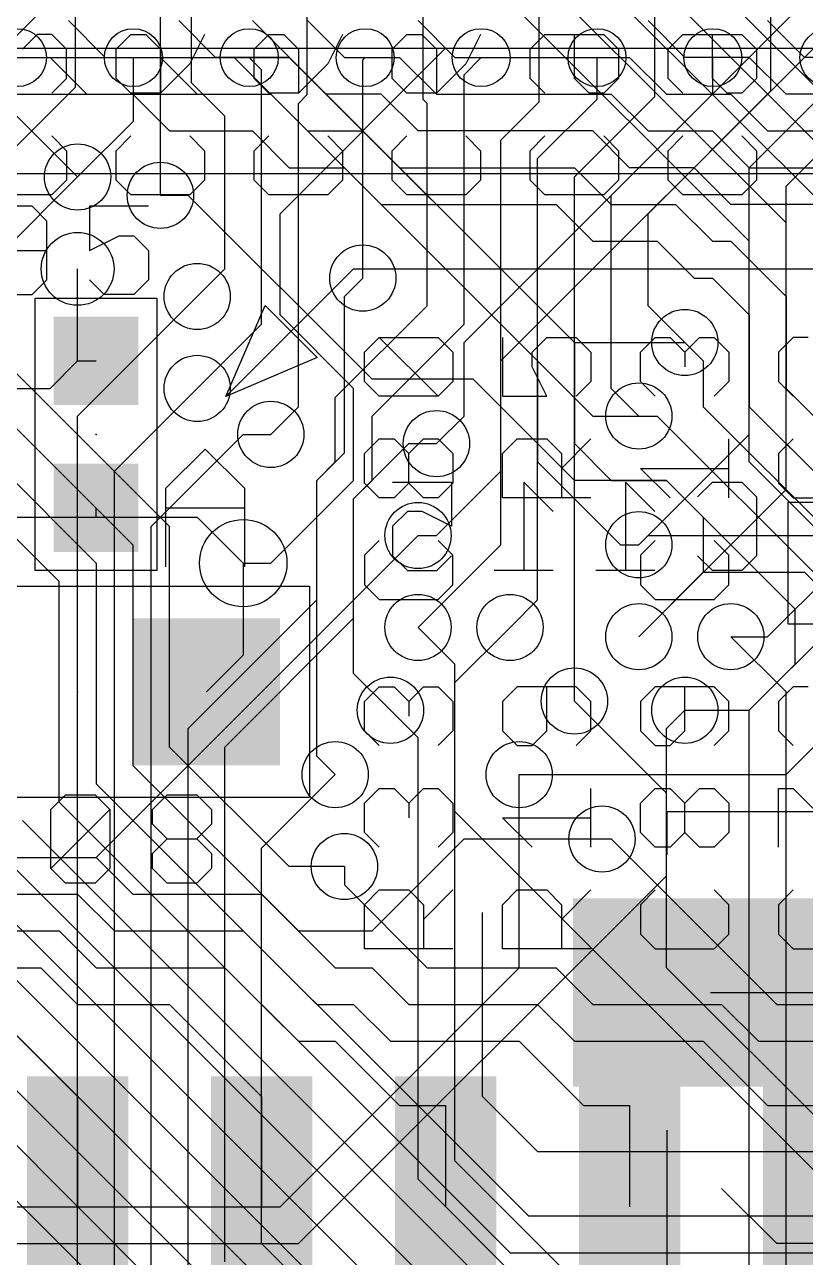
# Model space of a CAD drawing. Extents: x -61 to 136, y 23 to 123.
# Drawn here: x 68.85 to 74.24, y 54.51 to 63.03 of the extents above; entities that cross this region are included whole.
import ezdxf

# ---------------------------------------------------------------- set-up
doc = ezdxf.new("R2010")
doc.units = 0
for name, color, linetype in [('1', 14, 'CONTINUOUS'), ('13', 94, 'CONTINUOUS'), ('14', 94, 'CONTINUOUS'), ('16', 134, 'CONTINUOUS'), ('18', 94, 'CONTINUOUS'), ('21', 251, 'CONTINUOUS'), ('22', 54, 'CONTINUOUS'), ('23', 251, 'CONTINUOUS'), ('25', 251, 'CONTINUOUS'), ('26', 54, 'CONTINUOUS'), ('3', 214, 'CONTINUOUS'), ('39', 14, 'CONTINUOUS'), ('4', 214, 'CONTINUOUS'), ('40', 134, 'CONTINUOUS')]:
    doc.layers.add(name, color=color, linetype=linetype)

# ---------------------------------------------------------------- blocks, each defined once
blk = doc.blocks.new('RECT')
blk.add_solid([(-0.5, -0.5), (0.5, -0.5), (-0.5, 0.5), (0.5, 0.5)])
blk = doc.blocks.new('PIE')
blk.add_circle((0, 0), 0.5)
blk = doc.blocks.new('ROUNDV')
blk.add_circle((0, 0), 0.5)

msp = doc.modelspace()

# ---------------------------------------------------------------- linework, layer by layer
at = {"layer": '1'}
for p, q in [((69.2, 62.596), (69.2, 63.2)), ((70, 62.6261), (70, 63.2)), ((70.8, 62.545), (70.8, 63.2)), ((71.6, 62.512), (71.6, 63.2)), ((72.4, 62.494), (72.4, 63.2)), ((73.2, 62.532), (73.2, 63.2)), ((74, 62.57), (74, 63.2)), ((69.6, 62.361), (69.6, 62.8)), ((70.485, 62.715), (70.4, 62.8)), ((71.1835, 62.7835), (71.2, 62.8)), ((71.1835, 61.2775), (71.1835, 62.7835)), ((71.882, 62.682), (72, 62.8)), ((72.8, 62.513), (72.8, 62.8)), ((73.6, 62.551), (73.6, 62.8)), ((70.485, 60.96), (70.485, 62.715)), ((71.882, 60.96), (71.882, 62.682)), ((68.3895, 61.7855), (69.2, 62.596)), ((70.231, 62.3951), (70, 62.6261)), ((73.8505, 62.0395), (74.4, 62.589)), ((74.1045, 61.9125), (74.8, 62.608)), ((70.739, 62.484), (70.8, 62.545)), ((71.628, 62.484), (71.6, 62.512)), ((72.136, 62.23), (72.4, 62.494)), ((72.39, 62.103), (72.8, 62.513)), ((72.644, 61.976), (73.2, 62.532)), ((72.898, 61.849), (73.6, 62.551)), ((73.152, 61.722), (74, 62.57)), ((70.739, 60.3885), (70.739, 62.484)), ((71.628, 61.087), (71.628, 62.484)), ((69.215, 61.976), (69.6, 62.361)), ((70.231, 61.341), (70.231, 62.3951)), ((72.136, 59.436), (72.136, 62.23)), ((72.39, 59.055), (72.39, 62.103)), ((72.644, 58.3565), (72.644, 61.976)), ((73.8505, 60.198), (73.8505, 62.0395)), ((74.1045, 59.817), (74.1045, 61.9125)), ((72.898, 60.5155), (72.898, 61.849)), ((73.152, 61.087), (73.152, 61.722)), ((69.215, 60.706), (69.215, 61.341)), ((70.0405, 61.1505), (70.231, 61.341)), ((70.993, 60.452), (71.628, 61.087)), ((73.406, 60.833), (73.152, 61.087)), ((70.0405, 60.5155), (70.485, 60.96)), ((71.247, 60.325), (71.882, 60.96)), ((69.0245, 60.5155), (69.215, 60.706)), ((69.215, 60.706), (69.342, 60.706)), ((68.3895, 60.5155), (69.0245, 60.5155)), ((70.993, 60.0075), (70.993, 60.452)), ((73.0885, 60.325), (72.898, 60.5155)), ((70.5485, 60.198), (70.739, 60.3885)), ((71.247, 59.8805), (71.247, 60.325)), ((73.0885, 59.436), (73.8505, 60.198)), ((70.866, 59.8805), (70.993, 60.0075)), ((73.9775, 58.801), (75.1205, 59.944)), ((70.866, 57.9755), (70.866, 59.8805)), ((71.12, 59.7535), (71.247, 59.8805)), ((73.0885, 58.801), (74.1045, 59.817)), ((73.8505, 58.293), (75.3745, 59.817)), ((69.342, 59.6265), (69.342, 59.69)), ((71.12, 58.547), (71.12, 59.7535)), ((68.3895, 59.6265), (69.342, 59.6265)), ((69.342, 59.6265), (70.0405, 59.6265)), ((70.0405, 59.6265), (70.358, 59.309)), ((71.5645, 58.8645), (72.136, 59.436)), ((70.358, 59.309), (70.358, 58.674)), ((72.1995, 58.8645), (72.39, 59.055)), ((73.7235, 58.801), (73.9775, 58.801)), ((70.358, 58.674), (70.104, 58.42)), ((71.374, 58.293), (71.12, 58.547)), ((74.1045, 57.8485), (74.7395, 58.4835)), ((73.406, 58.293), (73.8505, 58.293)), ((70.993, 57.8485), (70.866, 57.9755)), ((72.263, 57.8485), (74.1045, 57.8485)), ((72.8345, 57.404), (72.898, 57.404)), ((72.898, 57.404), (74.041, 56.261)), ((66.929, 57.277), (69.342, 57.277)), ((69.342, 57.277), (69.596, 57.023)), ((71.0565, 57.2135), (71.0565, 57.0865)), ((71.0565, 57.0865), (71.628, 56.515)), ((66.802, 57.023), (69.215, 57.023)), ((69.215, 57.023), (69.469, 56.769)), ((69.596, 57.023), (70.485, 57.023)), ((70.485, 57.023), (70.993, 56.515)), ((66.675, 56.769), (69.088, 56.769)), ((69.088, 56.769), (69.342, 56.515)), ((69.469, 56.769), (70.358, 56.769)), ((70.358, 56.769), (70.866, 56.261)), ((66.548, 56.515), (68.961, 56.515)), ((68.961, 56.515), (69.215, 56.261)), ((69.342, 56.515), (70.231, 56.515)), ((70.231, 56.515), (70.739, 56.007)), ((70.993, 56.515), (71.247, 56.515)), ((71.247, 56.515), (71.501, 56.261)), ((71.628, 56.515), (72.517, 56.515)), ((72.517, 56.515), (72.771, 56.261)), ((69.215, 56.261), (69.85, 56.261)), ((69.85, 56.261), (70.0405, 56.0705)), ((70.866, 56.261), (71.12, 56.261)), ((71.12, 56.261), (71.374, 56.007)), ((71.501, 56.261), (72.39, 56.261)), ((72.39, 56.261), (72.644, 56.007)), ((72.771, 56.261), (73.66, 56.261)), ((73.66, 56.261), (73.914, 56.007)), ((74.041, 56.261), (74.93, 56.261)), ((68.7705, 56.0705), (69.215, 55.626)), ((70.0405, 56.0705), (70.485, 55.626)), ((70.739, 56.007), (70.993, 56.007)), ((70.993, 56.007), (71.4375, 55.5625)), ((71.374, 56.007), (72.263, 56.007)), ((72.263, 56.007), (72.7075, 55.5625)), ((72.644, 56.007), (73.533, 56.007)), ((73.533, 56.007), (73.9775, 55.5625)), ((73.914, 56.007), (74.803, 56.007)), ((69.215, 55.626), (69.215, 54.864)), ((70.485, 55.626), (70.485, 54.864)), ((71.4375, 55.5625), (71.755, 55.5625)), ((71.755, 55.5625), (71.755, 54.864)), ((72.7075, 55.5625), (73.025, 55.5625)), ((73.025, 55.5625), (73.025, 54.864)), ((73.9775, 55.5625), (74.295, 55.5625))]:
    msp.add_line(p, q, dxfattribs=at)
at = {"layer": '13'}
for p, q in [((65.5828, 62.865), (81.153, 62.865)), ((71.8185, 58.4835), (72.1995, 58.8645)), ((71.8185, 57.5945), (71.8185, 58.4835)), ((73.279, 57.7215), (72.644, 58.3565)), ((73.279, 56.515), (73.279, 57.7215)), ((76.0095, 53.4035), (71.8185, 57.5945)), ((76.2635, 53.5305), (73.279, 56.515))]:
    msp.add_line(p, q, dxfattribs=at)
at = {"layer": '14'}
for p, q in [((69.1515, 63.0555), (69.4055, 62.8015)), ((70.1675, 62.8015), (69.9135, 63.0555)), ((70.8025, 63.0555), (71.0565, 62.8015)), ((71.5645, 63.0555), (71.8185, 62.8015)), ((73.406, 62.8015), (73.152, 63.0555)), ((74.2315, 62.8015), (73.9775, 63.0555)), ((68.6435, 62.8015), (69.0245, 62.8015)), ((69.0245, 62.8015), (69.2785, 62.5475)), ((69.4055, 62.8015), (69.7865, 62.8015)), ((69.7865, 62.8015), (70.0405, 62.5475)), ((70.6755, 62.8015), (70.1675, 62.8015)), ((70.9295, 62.5475), (70.6755, 62.8015)), ((71.0565, 62.8015), (71.4375, 62.8015)), ((71.4375, 62.8015), (71.6915, 62.5475)), ((71.8185, 62.8015), (73.025, 62.8015)), ((73.025, 62.8015), (73.279, 62.5475)), ((73.8505, 62.8015), (73.406, 62.8015)), ((74.1045, 62.5475), (73.8505, 62.8015)), ((76.2635, 62.8015), (74.2315, 62.8015)), ((69.2785, 62.5475), (69.596, 62.5475)), ((69.596, 62.5475), (69.85, 62.2935)), ((70.0405, 62.5475), (70.5485, 62.5475)), ((70.5485, 62.5475), (70.8025, 62.2935)), ((71.3105, 62.5475), (70.9295, 62.5475)), ((71.5645, 62.2935), (71.3105, 62.5475)), ((71.6915, 62.5475), (72.898, 62.5475)), ((72.898, 62.5475), (73.152, 62.2935)), ((73.279, 62.5475), (73.7235, 62.5475)), ((73.7235, 62.5475), (73.9775, 62.2935)), ((76.1365, 62.5475), (74.1045, 62.5475)), ((69.85, 62.2935), (70.4215, 62.2935)), ((70.4215, 62.2935), (70.6755, 62.0395)), ((70.8025, 62.2935), (71.1835, 62.2935)), ((71.1835, 62.2935), (71.4375, 62.0395)), ((72.771, 62.2935), (71.5645, 62.2935)), ((73.025, 62.0395), (72.771, 62.2935)), ((73.152, 62.2935), (73.5965, 62.2935)), ((73.5965, 62.2935), (73.8505, 62.0395)), ((73.9775, 62.2935), (74.6125, 62.2935)), ((68.707, 61.468), (69.215, 61.976)), ((70.6755, 62.0395), (71.0565, 62.0395)), ((71.0565, 62.0395), (71.3105, 61.7855)), ((71.4375, 62.0395), (72.644, 62.0395)), ((72.644, 62.0395), (72.898, 61.7855)), ((73.4695, 62.0395), (73.025, 62.0395)), ((73.7235, 61.7855), (73.4695, 62.0395)), ((73.8505, 62.0395), (74.4855, 62.0395)), ((71.3105, 61.7855), (72.517, 61.7855)), ((72.517, 61.7855), (72.771, 61.5315)), ((72.898, 61.7855), (73.3425, 61.7855)), ((73.3425, 61.7855), (73.5965, 61.5315)), ((74.3585, 61.7855), (73.7235, 61.7855)), ((72.771, 61.5315), (73.2155, 61.5315)), ((73.2155, 61.5315), (73.4695, 61.2775)), ((73.5965, 61.5315), (73.7235, 61.5315)), ((73.7235, 61.5315), (74.1045, 61.1505)), ((71.0565, 61.1505), (71.1835, 61.2775)), ((73.4695, 61.2775), (73.5965, 61.2775)), ((73.5965, 61.2775), (73.8505, 61.0235)), ((69.215, 60.325), (70.0405, 61.1505)), ((71.0565, 60.071), (71.0565, 61.1505)), ((74.1045, 61.1505), (74.1045, 60.5155)), ((73.8505, 61.0235), (73.8505, 60.3885)), ((69.469, 59.944), (70.0405, 60.5155)), ((74.1045, 60.5155), (77.724, 56.896)), ((73.8505, 60.3885), (77.47, 56.769)), ((69.215, 53.975), (69.215, 60.325)), ((69.723, 59.563), (70.358, 60.198)), ((70.358, 60.198), (70.5485, 60.198)), ((71.12, 59.7535), (71.501, 60.1345)), ((71.501, 60.1345), (71.6915, 60.1345)), ((70.866, 59.8805), (71.0565, 60.071)), ((69.469, 54.102), (69.469, 59.944)), ((70.866, 59.055), (70.866, 59.8805)), ((71.12, 58.928), (71.12, 59.7535)), ((69.723, 54.229), (69.723, 59.563)), ((73.0885, 59.436), (73.152, 59.4995)), ((73.152, 59.4995), (74.3585, 59.4995)), ((73.0885, 58.801), (73.533, 59.2455)), ((73.533, 59.2455), (74.2315, 59.2455)), ((74.2315, 59.2455), (76.962, 56.515)), ((69.977, 58.166), (70.866, 59.055)), ((70.231, 58.039), (71.12, 58.928)), ((71.8185, 58.6105), (71.5645, 58.8645)), ((71.8185, 55.1815), (71.8185, 58.6105)), ((71.5645, 58.1025), (71.374, 58.293)), ((69.977, 54.356), (69.977, 58.166)), ((71.5645, 55.0545), (71.5645, 58.1025)), ((70.231, 54.483), (70.231, 58.039)), ((70.485, 57.3405), (70.993, 57.8485)), ((70.485, 54.61), (70.485, 57.3405)), ((74.7395, 52.2605), (71.8185, 55.1815)), ((73.8505, 52.7685), (71.5645, 55.0545)), ((72.4535, 52.6415), (70.485, 54.61))]:
    msp.add_line(p, q, dxfattribs=at)
at = {"layer": '16'}
for p, q in [((72.136, 60.706), (75.43, 64)), ((68.7705, 62.9285), (69.6, 63.758)), ((71.882, 60.833), (74.8, 63.751)), ((69.7865, 61.849), (69.7865, 63.5635)), ((70.612, 61.722), (71.755, 62.865)), ((70.612, 61.0235), (70.612, 61.722)), ((69.088, 59.182), (67.056, 61.214)), ((67.5005, 61.1505), (69.342, 59.309)), ((71.12, 60.5155), (70.612, 61.0235)), ((71.882, 60.325), (71.882, 60.833)), ((72.136, 59.944), (72.136, 60.706)), ((69.85, 59.563), (68.7705, 60.6425)), ((68.5165, 60.5155), (69.596, 59.436)), ((71.12, 59.8805), (71.12, 60.5155)), ((71.6915, 60.1345), (71.882, 60.325)), ((71.6915, 59.4995), (72.136, 59.944)), ((70.5485, 59.309), (71.12, 59.8805)), ((69.85, 58.039), (69.85, 59.563)), ((69.596, 59.436), (69.596, 57.912)), ((71.5645, 59.4995), (71.6915, 59.4995)), ((69.342, 59.309), (69.342, 57.785)), ((70.358, 59.309), (70.5485, 59.309)), ((69.088, 57.658), (69.088, 59.182)), ((70.6755, 57.2135), (69.85, 58.039)), ((65.786, 57.912), (71.628, 52.07)), ((69.596, 57.912), (70.739, 56.769)), ((71.3105, 52.7685), (66.3575, 57.7215)), ((69.342, 57.785), (72.3265, 54.8005)), ((69.088, 57.658), (72.1995, 54.5465)), ((66.929, 57.531), (71.4375, 53.0225)), ((72.0725, 54.2925), (68.834, 57.531)), ((71.9455, 54.0385), (68.58, 57.404)), ((71.247, 56.769), (71.882, 57.404)), ((71.882, 57.404), (72.8345, 57.404)), ((68.326, 57.277), (71.8185, 53.7845)), ((71.0565, 57.2135), (70.6755, 57.2135)), ((68.072, 57.15), (71.6915, 53.5305)), ((67.818, 57.023), (71.5645, 53.2765)), ((72.009, 55.626), (72.009, 56.896)), ((70.739, 56.769), (71.247, 56.769)), ((73.584, 56.344), (74.422, 56.344)), ((72.009, 55.626), (72.39, 55.245)), ((72.39, 55.245), (78.105, 55.245)), ((72.3265, 54.8005), (74.4855, 54.8005)), ((72.1995, 54.5465), (74.3585, 54.5465))]:
    msp.add_line(p, q, dxfattribs=at)
at = {"layer": '21'}
msp.add_line((61.4, 62), (79, 62), dxfattribs=at)
at = {"layer": '22'}
for p, q in [((73.284, 57.294), (73.284, 57.594)), ((73.284, 57.594), (74.584, 57.594)), ((73.284, 51.794), (73.284, 55.394)), ((74.041, 54.61), (73.66, 54.991)), ((74.549, 54.61), (74.041, 54.61))]:
    msp.add_line(p, q, dxfattribs=at)
at = {"layer": '23'}
for p in [(69.342, 60.198), (69.215, 58.42)]:
    msp.add_point(p, dxfattribs=at)
at = {"layer": '25'}
for p, q in [((68.9009, 61.7733), (68.6975, 61.7733)), ((69.0026, 61.6716), (68.9009, 61.7733)), ((69.7042, 61.7733), (69.2975, 61.7733)), ((69.2975, 61.7733), (69.2975, 61.4683)), ((69.0026, 61.2649), (69.0026, 61.6716)), ((69.2975, 61.4683), (69.5008, 61.5699)), ((69.5008, 61.5699), (69.6025, 61.5699)), ((69.6025, 61.5699), (69.7042, 61.4683)), ((68.6975, 61.4683), (69.0026, 61.4683)), ((69.7042, 61.4683), (69.7042, 61.2649)), ((71.12, 61.341), (70.2391, 60.4601)), ((71.12, 61.341), (82.296, 61.341)), ((68.9009, 61.1632), (69.0026, 61.2649)), ((69.3992, 61.1632), (69.2975, 61.2649)), ((69.7042, 61.2649), (69.6025, 61.1632)), ((68.6975, 61.1632), (68.9009, 61.1632)), ((69.6025, 61.1632), (69.3992, 61.1632)), ((70.2391, 60.4601), (70.5085, 61.0888)), ((70.5085, 61.0888), (70.8678, 60.7295)), ((71.1957, 60.7666), (71.2974, 60.8683)), ((71.2974, 60.8683), (71.7041, 60.8683)), ((71.7041, 60.4616), (71.2974, 60.8683)), ((71.7041, 60.8683), (71.8058, 60.7666)), ((72.1482, 60.8683), (72.1482, 60.4616)), ((72.3516, 60.7666), (72.4532, 60.8683)), ((72.4532, 60.8683), (72.6566, 60.8683)), ((72.6566, 60.8683), (72.7583, 60.7666)), ((73.1007, 60.7666), (73.2024, 60.8683)), ((73.2024, 60.8683), (73.3041, 60.8683)), ((73.3041, 60.8683), (73.4057, 60.7666)), ((73.4057, 60.7666), (73.5074, 60.8683)), ((73.5074, 60.8683), (73.6091, 60.8683)), ((73.6091, 60.8683), (73.7108, 60.7666)), ((74.1549, 60.8683), (74.0532, 60.7666)), ((74.2566, 60.8683), (74.1549, 60.8683)), ((70.8678, 60.7295), (70.2391, 60.4601)), ((71.1957, 60.5632), (71.1957, 60.7666)), ((71.8058, 60.7666), (71.8058, 60.5632)), ((72.3516, 60.6649), (72.3516, 60.7666)), ((72.7583, 60.7666), (72.7583, 60.5632)), ((73.1007, 60.5632), (73.1007, 60.7666)), ((73.4057, 60.7666), (73.4057, 60.6649)), ((73.7108, 60.7666), (73.7108, 60.5632)), ((74.0532, 60.7666), (74.0532, 60.5632)), ((72.4532, 60.4616), (72.3516, 60.6649)), ((71.2974, 60.4616), (71.1957, 60.5632)), ((71.8058, 60.5632), (71.7041, 60.4616)), ((72.7583, 60.5632), (72.6566, 60.4616)), ((73.2024, 60.4616), (73.1007, 60.5632)), ((73.7108, 60.5632), (73.6091, 60.4616)), ((74.0532, 60.5632), (74.1549, 60.4616)), ((71.7041, 60.4616), (71.2974, 60.4616)), ((72.1482, 60.4616), (72.4532, 60.4616)), ((71.1957, 60.065), (71.2974, 60.1667)), ((71.2974, 60.1667), (71.3991, 60.1667)), ((71.3991, 60.1667), (71.5007, 60.065)), ((71.5007, 60.065), (71.6024, 60.1667)), ((71.6024, 60.1667), (71.7041, 60.1667)), ((71.7041, 60.1667), (71.8058, 60.065)), ((72.1482, 60.065), (72.2499, 60.1667)), ((72.2499, 60.1667), (72.4532, 60.1667)), ((72.4532, 60.1667), (72.5549, 60.065)), ((72.5549, 59.9633), (72.7583, 60.1667)), ((73.7108, 59.7599), (73.7108, 60.1667)), ((74.1549, 60.1667), (74.0532, 60.065)), ((69.8246, 59.8259), (70.0958, 60.0971)), ((70.0958, 60.0971), (70.3669, 59.8259)), ((71.1957, 59.8616), (71.1957, 60.065)), ((71.5007, 59.8616), (71.5007, 60.065)), ((71.8058, 60.065), (71.8058, 59.8616)), ((72.1482, 59.7599), (72.1482, 60.065)), ((72.5549, 60.065), (72.5549, 59.7599)), ((74.0532, 60.065), (74.0532, 59.8616)), ((73.3041, 59.7599), (73.1007, 59.9633)), ((73.1007, 59.9633), (73.7108, 59.9633)), ((71.2974, 59.7599), (71.1957, 59.8616)), ((71.5007, 59.8616), (71.3991, 59.7599)), ((71.6024, 59.7599), (71.5007, 59.8616)), ((71.8058, 59.8616), (71.7041, 59.7599)), ((74.0532, 59.8616), (74.1549, 59.7599)), ((69.8246, 59.2836), (69.8246, 59.8259)), ((70.3669, 59.8259), (70.3669, 59.2836)), ((69.8246, 59.6903), (70.3669, 59.6903)), ((71.3991, 59.7599), (71.2974, 59.7599)), ((71.7041, 59.7599), (71.6024, 59.7599)), ((72.7583, 59.7599), (72.1482, 59.7599)), ((74.1549, 59.7599), (74.5616, 59.7599)), ((71.2974, 59.465), (71.1957, 59.3633)), ((71.8058, 59.3633), (71.7041, 59.465)), ((73.2024, 59.465), (73.1007, 59.3633)), ((73.7108, 59.3633), (73.6091, 59.465)), ((71.1957, 59.3633), (71.1957, 59.16)), ((71.8058, 59.16), (71.8058, 59.3633)), ((73.1007, 59.3633), (73.1007, 59.16)), ((73.7108, 59.16), (73.7108, 59.3633)), ((71.1957, 59.16), (71.2974, 59.0583)), ((71.7041, 59.0583), (71.8058, 59.16)), ((73.1007, 59.16), (73.2024, 59.0583)), ((73.6091, 59.0583), (73.7108, 59.16)), ((71.2974, 59.0583), (71.7041, 59.0583)), ((73.2024, 59.0583), (73.6091, 59.0583)), ((71.1957, 58.3536), (71.2974, 58.4553)), ((71.2974, 58.4553), (71.3991, 58.4553)), ((71.3991, 58.4553), (71.5007, 58.3536)), ((71.5007, 58.3536), (71.6024, 58.4553)), ((71.6024, 58.4553), (71.7041, 58.4553)), ((71.7041, 58.4553), (71.8058, 58.3536)), ((72.2499, 58.4553), (72.1482, 58.3536)), ((72.6566, 58.4553), (72.2499, 58.4553)), ((72.4532, 58.1502), (72.4532, 58.4553)), ((72.7583, 58.3536), (72.6566, 58.4553)), ((73.2024, 58.4553), (73.1007, 58.3536)), ((73.6091, 58.4553), (73.2024, 58.4553)), ((73.4057, 58.1502), (73.4057, 58.4553)), ((73.7108, 58.3536), (73.6091, 58.4553)), ((74.1549, 58.4553), (74.0532, 58.3536)), ((74.2566, 58.4553), (74.1549, 58.4553)), ((71.1957, 58.1502), (71.1957, 58.3536)), ((71.5007, 58.3536), (71.5007, 58.2519)), ((71.8058, 58.3536), (71.8058, 58.1502)), ((72.1482, 58.3536), (72.1482, 58.1502)), ((72.7583, 58.1502), (72.7583, 58.3536)), ((73.1007, 58.3536), (73.1007, 58.1502)), ((73.7108, 58.1502), (73.7108, 58.3536)), ((74.0532, 58.3536), (74.0532, 58.1502)), ((71.2974, 58.0486), (71.1957, 58.1502)), ((71.8058, 58.1502), (71.7041, 58.0486)), ((72.1482, 58.1502), (72.2499, 58.0486)), ((72.3516, 58.0486), (72.4532, 58.1502)), ((72.6566, 58.0486), (72.7583, 58.1502)), ((73.1007, 58.1502), (73.2024, 58.0486)), ((73.3041, 58.0486), (73.4057, 58.1502)), ((73.6091, 58.0486), (73.7108, 58.1502)), ((74.0532, 58.1502), (74.1549, 58.0486)), ((72.2499, 58.0486), (72.3516, 58.0486)), ((73.2024, 58.0486), (73.3041, 58.0486)), ((71.1957, 57.652), (71.2974, 57.7537)), ((71.2974, 57.7537), (71.3991, 57.7537)), ((71.3991, 57.7537), (71.5007, 57.652)), ((71.5007, 57.652), (71.6024, 57.7537)), ((71.6024, 57.7537), (71.7041, 57.7537)), ((71.7041, 57.7537), (71.8058, 57.652)), ((72.7583, 57.3469), (72.7583, 57.7537)), ((73.1007, 57.652), (73.2024, 57.7537)), ((73.2024, 57.7537), (73.3041, 57.7537)), ((73.3041, 57.7537), (73.4057, 57.652)), ((73.4057, 57.652), (73.5074, 57.7537)), ((73.5074, 57.7537), (73.6091, 57.7537)), ((73.6091, 57.7537), (73.7108, 57.652)), ((74.0532, 57.3469), (74.0532, 57.7537)), ((74.0532, 57.7537), (74.1549, 57.7537)), ((74.1549, 57.7537), (74.5616, 57.3469)), ((69.0309, 57.6076), (69.1326, 57.7093)), ((69.1326, 57.7093), (69.336, 57.7093)), ((69.336, 57.7093), (69.4377, 57.6076)), ((69.7326, 57.6076), (69.8342, 57.7093)), ((69.8342, 57.7093), (70.0376, 57.7093)), ((70.0376, 57.7093), (70.1393, 57.6076)), ((71.1957, 57.4486), (71.1957, 57.652)), ((71.5007, 57.652), (71.5007, 57.5503)), ((71.8058, 57.652), (71.8058, 57.4486)), ((73.1007, 57.4486), (73.1007, 57.652)), ((73.4057, 57.4486), (73.4057, 57.652)), ((73.7108, 57.652), (73.7108, 57.4486)), ((69.0309, 57.2009), (69.0309, 57.6076)), ((69.0309, 57.2009), (69.4377, 57.6076)), ((69.4377, 57.6076), (69.4377, 57.2009)), ((69.7326, 57.5059), (69.7326, 57.6076)), ((70.1393, 57.6076), (70.1393, 57.5059)), ((72.3516, 57.3469), (72.1482, 57.5503)), ((72.1482, 57.5503), (72.7583, 57.5503)), ((69.8342, 57.4043), (69.7326, 57.5059)), ((70.1393, 57.5059), (70.0376, 57.4043)), ((69.7326, 57.3026), (69.8342, 57.4043)), ((69.8342, 57.4043), (70.0376, 57.4043)), ((70.0376, 57.4043), (70.1393, 57.3026)), ((71.2974, 57.3469), (71.1957, 57.4486)), ((71.8058, 57.4486), (71.7041, 57.3469)), ((73.2024, 57.3469), (73.1007, 57.4486)), ((73.4057, 57.4486), (73.3041, 57.3469)), ((73.5074, 57.3469), (73.4057, 57.4486)), ((73.7108, 57.4486), (73.6091, 57.3469)), ((69.7326, 57.2009), (69.7326, 57.3026)), ((70.1393, 57.3026), (70.1393, 57.2009)), ((73.3041, 57.3469), (73.2024, 57.3469)), ((73.6091, 57.3469), (73.5074, 57.3469)), ((69.1326, 57.0992), (69.0309, 57.2009)), ((69.4377, 57.2009), (69.336, 57.0992)), ((69.8342, 57.0992), (69.7326, 57.2009)), ((70.1393, 57.2009), (70.0376, 57.0992)), ((69.336, 57.0992), (69.1326, 57.0992)), ((70.0376, 57.0992), (69.8342, 57.0992)), ((71.1957, 56.9503), (71.2974, 57.052)), ((71.2974, 57.052), (71.5007, 57.052)), ((71.5007, 57.052), (71.6024, 56.9503)), ((71.6024, 56.8487), (71.8058, 57.052)), ((72.1482, 56.9503), (72.2499, 57.052)), ((72.2499, 57.052), (72.4532, 57.052)), ((72.4532, 57.052), (72.5549, 56.9503)), ((72.5549, 56.8487), (72.7583, 57.052)), ((73.2024, 57.052), (73.1007, 56.9503)), ((73.7108, 56.9503), (73.6091, 57.052)), ((74.1549, 57.052), (74.0532, 56.9503)), ((71.1957, 56.6453), (71.1957, 56.9503)), ((71.6024, 56.9503), (71.6024, 56.6453)), ((72.1482, 56.6453), (72.1482, 56.9503)), ((72.5549, 56.9503), (72.5549, 56.6453)), ((73.1007, 56.9503), (73.1007, 56.747)), ((73.7108, 56.747), (73.7108, 56.9503)), ((74.0532, 56.9503), (74.0532, 56.747)), ((73.1007, 56.747), (73.2024, 56.6453)), ((73.6091, 56.6453), (73.7108, 56.747)), ((74.0532, 56.747), (74.1549, 56.6453)), ((71.8058, 56.6453), (71.1957, 56.6453)), ((72.7583, 56.6453), (72.1482, 56.6453)), ((73.2024, 56.6453), (73.6091, 56.6453)), ((74.1549, 56.6453), (74.5616, 56.6453))]:
    msp.add_line(p, q, dxfattribs=at)
at = {"layer": '26'}
for p, q in [((68.9359, 62.9607), (68.8343, 62.859)), ((69.0376, 62.9607), (68.9359, 62.9607)), ((69.1393, 62.859), (69.0376, 62.9607)), ((69.4817, 62.859), (69.5834, 62.9607)), ((69.5834, 62.9607), (69.6851, 62.9607)), ((69.6851, 62.9607), (69.7868, 62.859)), ((70.0918, 62.9607), (69.9901, 62.7573)), ((70.4342, 62.859), (70.5359, 62.9607)), ((70.5359, 62.9607), (70.6376, 62.9607)), ((70.6376, 62.9607), (70.7393, 62.859)), ((71.0443, 62.9607), (70.9426, 62.7573)), ((71.3867, 62.859), (71.4884, 62.9607)), ((71.4884, 62.9607), (71.5901, 62.9607)), ((71.5901, 62.9607), (71.6918, 62.859)), ((71.9968, 62.9607), (71.8951, 62.7573)), ((72.3392, 62.859), (72.4409, 62.9607)), ((72.4409, 62.9607), (72.8476, 62.9607)), ((72.6443, 62.6556), (72.6443, 62.9607)), ((72.8476, 62.9607), (72.9493, 62.859)), ((73.2917, 62.859), (73.3934, 62.9607)), ((73.3934, 62.9607), (73.8001, 62.9607)), ((73.5968, 62.6556), (73.5968, 62.9607)), ((73.8001, 62.9607), (73.9018, 62.859)), ((69.1393, 62.6556), (69.1393, 62.859)), ((69.4817, 62.6556), (69.4817, 62.859)), ((69.7868, 62.859), (69.7868, 62.5539)), ((70.4342, 62.6556), (70.4342, 62.859)), ((70.7393, 62.859), (70.7393, 62.5539)), ((71.3867, 62.6556), (71.3867, 62.859)), ((71.6918, 62.859), (71.6918, 62.5539)), ((72.3392, 62.6556), (72.3392, 62.859)), ((72.9493, 62.859), (72.9493, 62.6556)), ((73.2917, 62.6556), (73.2917, 62.859)), ((73.9018, 62.859), (73.9018, 62.6556)), ((69.9901, 62.7573), (69.7868, 62.5539)), ((70.9426, 62.7573), (70.7393, 62.5539)), ((71.8951, 62.7573), (71.6918, 62.5539)), ((69.0376, 62.5539), (69.1393, 62.6556)), ((69.5834, 62.5539), (69.4817, 62.6556)), ((70.5359, 62.5539), (70.4342, 62.6556)), ((71.4884, 62.5539), (71.3867, 62.6556)), ((72.4409, 62.5539), (72.3392, 62.6556)), ((72.7459, 62.5539), (72.6443, 62.6556)), ((72.9493, 62.6556), (72.8476, 62.5539)), ((73.3934, 62.5539), (73.2917, 62.6556)), ((73.6984, 62.5539), (73.5968, 62.6556)), ((73.9018, 62.6556), (73.8001, 62.5539)), ((69.7868, 62.5539), (69.5834, 62.5539)), ((70.7393, 62.5539), (70.5359, 62.5539)), ((71.6918, 62.5539), (71.4884, 62.5539)), ((72.8476, 62.5539), (72.7459, 62.5539)), ((73.8001, 62.5539), (73.6984, 62.5539)), ((69.0376, 62.259), (69.1393, 62.1573)), ((69.4817, 62.1573), (69.5834, 62.259)), ((69.9901, 62.259), (70.0918, 62.1573)), ((70.4342, 62.1573), (70.5359, 62.259)), ((70.9426, 62.259), (71.0443, 62.1573)), ((71.3867, 62.1573), (71.4884, 62.259)), ((71.8951, 62.259), (71.9968, 62.1573)), ((72.3392, 62.1573), (72.4409, 62.259)), ((72.8476, 62.259), (72.9493, 62.1573)), ((73.2917, 62.1573), (73.3934, 62.259)), ((73.8001, 62.259), (73.9018, 62.1573)), ((69.1393, 62.1573), (69.1393, 61.954)), ((69.4817, 61.954), (69.4817, 62.1573)), ((70.0918, 62.1573), (70.0918, 61.954)), ((70.4342, 61.954), (70.4342, 62.1573)), ((71.0443, 62.1573), (71.0443, 61.954)), ((71.3867, 61.954), (71.3867, 62.1573)), ((71.9968, 62.1573), (71.9968, 61.954)), ((72.3392, 61.954), (72.3392, 62.1573)), ((72.9493, 62.1573), (72.9493, 61.954)), ((73.2917, 61.954), (73.2917, 62.1573)), ((73.9018, 62.1573), (73.9018, 61.954)), ((69.1393, 61.954), (69.0376, 61.8523)), ((69.5834, 61.8523), (69.4817, 61.954)), ((70.0918, 61.954), (69.9901, 61.8523)), ((70.5359, 61.8523), (70.4342, 61.954)), ((71.0443, 61.954), (70.9426, 61.8523)), ((71.4884, 61.8523), (71.3867, 61.954)), ((71.9968, 61.954), (71.8951, 61.8523)), ((72.4409, 61.8523), (72.3392, 61.954)), ((72.9493, 61.954), (72.8476, 61.8523)), ((73.3934, 61.8523), (73.2917, 61.954)), ((73.9018, 61.954), (73.8001, 61.8523)), ((69.0376, 61.8523), (68.6309, 61.8523)), ((69.9901, 61.8523), (69.5834, 61.8523)), ((70.9426, 61.8523), (70.5359, 61.8523)), ((71.8951, 61.8523), (71.4884, 61.8523)), ((72.8476, 61.8523), (72.4409, 61.8523)), ((73.8001, 61.8523), (73.3934, 61.8523)), ((71.3896, 59.8683), (71.7964, 59.8683)), ((71.7964, 59.8683), (71.7964, 59.5633)), ((72.498, 59.6649), (72.2947, 59.8683)), ((72.2947, 59.8683), (72.2947, 59.2582)), ((73.1997, 59.6649), (72.9963, 59.8683)), ((72.9963, 59.8683), (72.9963, 59.2582)), ((73.4946, 59.7666), (73.5962, 59.8683)), ((73.5962, 59.8683), (73.7996, 59.8683)), ((73.7996, 59.8683), (73.9013, 59.7666)), ((73.9013, 59.7666), (73.9013, 59.3599)), ((71.4913, 59.6649), (71.3896, 59.5633)), ((71.593, 59.6649), (71.4913, 59.6649)), ((71.7964, 59.5633), (71.593, 59.6649)), ((71.3896, 59.5633), (71.3896, 59.3599)), ((71.3896, 59.3599), (71.4913, 59.2582)), ((71.6947, 59.2582), (71.7964, 59.3599)), ((73.5962, 59.2582), (73.4946, 59.3599)), ((73.9013, 59.3599), (73.7996, 59.2582)), ((71.4913, 59.2582), (71.6947, 59.2582)), ((72.498, 59.2582), (72.0913, 59.2582)), ((73.1997, 59.2582), (72.7929, 59.2582)), ((73.7996, 59.2582), (73.5962, 59.2582))]:
    msp.add_line(p, q, dxfattribs=at)
at = {"layer": '3'}
for p, q in [((74.1045, 61.6585), (71.763, 64)), ((75.1205, 61.0235), (72.4, 63.744)), ((75.3745, 61.1505), (72.8, 63.725)), ((73.8505, 61.5315), (71.8185, 63.5635)), ((75.6285, 61.2775), (73.6, 63.306)), ((70.4215, 63.0555), (72.644, 60.833)), ((65.7225, 62.8015), (70.2945, 62.8015)), ((70.2945, 62.8015), (72.39, 60.706)), ((69.215, 61.976), (68.6435, 62.5475)), ((74.1045, 60.1345), (74.1045, 61.6585)), ((73.8505, 60.0075), (73.8505, 61.5315)), ((72.644, 60.833), (72.644, 60.1345)), ((72.39, 60.706), (72.39, 60.0075)), ((72.644, 60.1345), (72.898, 59.8805)), ((76.0095, 58.2295), (74.1045, 60.1345)), ((72.39, 60.0075), (72.9615, 59.436)), ((75.7555, 58.1025), (73.8505, 60.0075)), ((72.898, 59.8805), (73.279, 59.8805)), ((73.279, 59.8805), (73.533, 59.6265)), ((73.533, 59.6265), (73.533, 59.2455)), ((69.342, 57.277), (71.5645, 59.4995)), ((72.9615, 59.436), (73.0885, 59.436)), ((73.533, 59.2455), (73.0885, 58.801)), ((74.1045, 58.42), (73.7235, 58.801)), ((74.1045, 53.9115), (74.1045, 58.42)), ((73.279, 58.166), (73.406, 58.293)), ((73.279, 57.15), (73.279, 58.166)), ((72.263, 56.515), (72.263, 57.8485)), ((58.928, 57.277), (69.342, 57.277)), ((70.739, 54.61), (73.279, 57.15)), ((70.612, 54.864), (72.263, 56.515)), ((49.657, 54.864), (70.612, 54.864)), ((49.784, 54.61), (70.739, 54.61))]:
    msp.add_line(p, q, dxfattribs=at)
at = {"layer": '39'}
for p, q in [((68.9229, 59.2582), (68.9229, 61.1378)), ((68.9229, 61.1378), (69.7611, 61.1378)), ((69.7611, 61.1378), (69.7611, 59.2582)), ((69.7611, 59.2582), (68.9229, 59.2582)), ((67.615, 59.149), (70.815, 59.149)), ((70.815, 59.149), (70.815, 57.691)), ((70.815, 57.691), (67.615, 57.691))]:
    msp.add_line(p, q, dxfattribs=at)
at = {"layer": '4'}
for p, q in [((62.1665, 62.8015), (70.6755, 62.8015)), ((70.6755, 62.8015), (72.644, 60.833)), ((62.0395, 62.5475), (70.5485, 62.5475)), ((70.5485, 62.5475), (72.771, 60.325)), ((69.977, 61.849), (69.7865, 61.849)), ((71.247, 60.579), (69.977, 61.849)), ((72.644, 60.833), (73.406, 60.833)), ((73.406, 60.833), (73.533, 60.706)), ((73.533, 60.706), (73.533, 60.3885)), ((71.9455, 60.579), (71.247, 60.579)), ((72.644, 59.8805), (71.9455, 60.579)), ((73.533, 60.3885), (74.4855, 59.436)), ((72.771, 60.325), (73.0885, 60.325)), ((73.0885, 60.325), (73.2155, 60.325)), ((73.2155, 60.325), (74.3585, 59.182)), ((73.279, 59.8805), (72.644, 59.8805)), ((74.168, 58.9915), (73.279, 59.8805)), ((74.168, 58.6105), (74.168, 58.9915)), ((73.8505, 58.293), (74.168, 58.6105)), ((73.8505, 47.4345), (73.8505, 58.293))]:
    msp.add_line(p, q, dxfattribs=at)
at = {"layer": '40'}
for p, q in [((75.9968, 59.7281), (74.1172, 59.7281)), ((74.1172, 59.7281), (74.1172, 58.8899)), ((74.1172, 58.8899), (75.9968, 58.8899))]:
    msp.add_line(p, q, dxfattribs=at)

# ---------------------------------------------------------------- block references
at = {"layer": '1', "xscale": 0.4, "yscale": 0.4}
for p in [(68.8, 62.8), (69.6, 62.8), (70.4, 62.8), (71.2, 62.8), (72, 62.8), (72.8, 62.8), (73.6, 62.8), (74.4, 62.8)]:
    msp.add_blockref('PIE', p, dxfattribs=at)
at = {"layer": '1'}
for p, xscale, yscale, rotation in [((69.342, 60.706), 0.6096, 0.5842, 90), ((69.342, 59.69), 0.6096, 0.5842, 90), ((70.104, 58.42), 1.016, 1.016, 180), ((69.215, 54.864), 1.8, 0.7, 90), ((70.485, 54.864), 1.8, 0.7, 90), ((71.755, 54.864), 1.8, 0.7, 90), ((73.025, 54.864), 1.8, 0.7, 90), ((74.295, 54.864), 1.8, 0.7, 90)]:
    msp.add_blockref('RECT', p, dxfattribs=dict(at, xscale=xscale, yscale=yscale, rotation=rotation))
at = {"layer": '16', "xscale": 1.3, "yscale": 1.9, "rotation": 270}
msp.add_blockref('RECT', (73.584, 56.344), dxfattribs=at)
at = {"layer": '18'}
for p, xscale, yscale in [((69.215, 61.976), 0.4572, 0.4572), ((69.215, 61.976), 0.4572, 0.4572), ((69.215, 61.976), 0.4572, 0.4572), ((69.215, 61.976), 0.4572, 0.4572), ((69.215, 61.976), 0.4572, 0.4572), ((69.215, 61.976), 0.4572, 0.4572), ((69.215, 61.976), 0.4572, 0.4572), ((69.215, 61.976), 0.4572, 0.4572), ((69.7865, 61.849), 0.4572, 0.4572), ((69.7865, 61.849), 0.4572, 0.4572), ((69.7865, 61.849), 0.4572, 0.4572), ((69.7865, 61.849), 0.4572, 0.4572), ((69.7865, 61.849), 0.4572, 0.4572), ((69.7865, 61.849), 0.4572, 0.4572), ((69.7865, 61.849), 0.4572, 0.4572), ((69.7865, 61.849), 0.4572, 0.4572), ((69.215, 61.341), 0.5032, 0.5032), ((69.215, 61.341), 0.5032, 0.5032), ((69.215, 61.341), 0.5032, 0.5032), ((69.215, 61.341), 0.5032, 0.5032), ((69.215, 61.341), 0.5032, 0.5032), ((69.215, 61.341), 0.5032, 0.5032), ((69.215, 61.341), 0.5032, 0.5032), ((69.215, 61.341), 0.5032, 0.5032), ((71.1835, 61.2775), 0.4572, 0.4572), ((71.1835, 61.2775), 0.4572, 0.4572), ((71.1835, 61.2775), 0.4572, 0.4572), ((71.1835, 61.2775), 0.4572, 0.4572), ((71.1835, 61.2775), 0.4572, 0.4572), ((71.1835, 61.2775), 0.4572, 0.4572), ((71.1835, 61.2775), 0.4572, 0.4572), ((71.1835, 61.2775), 0.4572, 0.4572), ((70.0405, 61.1505), 0.4572, 0.4572), ((70.0405, 61.1505), 0.4572, 0.4572), ((70.0405, 61.1505), 0.4572, 0.4572), ((70.0405, 61.1505), 0.4572, 0.4572), ((70.0405, 61.1505), 0.4572, 0.4572), ((70.0405, 61.1505), 0.4572, 0.4572), ((70.0405, 61.1505), 0.4572, 0.4572), ((70.0405, 61.1505), 0.4572, 0.4572), ((73.406, 60.833), 0.4572, 0.4572), ((73.406, 60.833), 0.4572, 0.4572), ((73.406, 60.833), 0.4572, 0.4572), ((73.406, 60.833), 0.4572, 0.4572), ((73.406, 60.833), 0.4572, 0.4572), ((73.406, 60.833), 0.4572, 0.4572), ((73.406, 60.833), 0.4572, 0.4572), ((73.406, 60.833), 0.4572, 0.4572), ((70.0405, 60.5155), 0.4572, 0.4572), ((70.0405, 60.5155), 0.4572, 0.4572), ((70.0405, 60.5155), 0.4572, 0.4572), ((70.0405, 60.5155), 0.4572, 0.4572), ((70.0405, 60.5155), 0.4572, 0.4572), ((70.0405, 60.5155), 0.4572, 0.4572), ((70.0405, 60.5155), 0.4572, 0.4572), ((70.0405, 60.5155), 0.4572, 0.4572), ((73.0885, 60.325), 0.4572, 0.4572), ((73.0885, 60.325), 0.4572, 0.4572), ((73.0885, 60.325), 0.4572, 0.4572), ((73.0885, 60.325), 0.4572, 0.4572), ((73.0885, 60.325), 0.4572, 0.4572), ((73.0885, 60.325), 0.4572, 0.4572), ((73.0885, 60.325), 0.4572, 0.4572), ((73.0885, 60.325), 0.4572, 0.4572), ((70.5485, 60.198), 0.4572, 0.4572), ((70.5485, 60.198), 0.4572, 0.4572), ((70.5485, 60.198), 0.4572, 0.4572), ((70.5485, 60.198), 0.4572, 0.4572), ((70.5485, 60.198), 0.4572, 0.4572), ((70.5485, 60.198), 0.4572, 0.4572), ((70.5485, 60.198), 0.4572, 0.4572), ((70.5485, 60.198), 0.4572, 0.4572), ((71.6915, 60.1345), 0.4572, 0.4572), ((71.6915, 60.1345), 0.4572, 0.4572), ((71.6915, 60.1345), 0.4572, 0.4572), ((71.6915, 60.1345), 0.4572, 0.4572), ((71.6915, 60.1345), 0.4572, 0.4572), ((71.6915, 60.1345), 0.4572, 0.4572), ((71.6915, 60.1345), 0.4572, 0.4572), ((71.6915, 60.1345), 0.4572, 0.4572), ((71.5645, 59.4995), 0.4572, 0.4572), ((71.5645, 59.4995), 0.4572, 0.4572), ((71.5645, 59.4995), 0.4572, 0.4572), ((71.5645, 59.4995), 0.4572, 0.4572), ((71.5645, 59.4995), 0.4572, 0.4572), ((71.5645, 59.4995), 0.4572, 0.4572), ((71.5645, 59.4995), 0.4572, 0.4572), ((71.5645, 59.4995), 0.4572, 0.4572), ((70.358, 59.309), 0.6032, 0.6032), ((70.358, 59.309), 0.6032, 0.6032), ((70.358, 59.309), 0.6032, 0.6032), ((70.358, 59.309), 0.6032, 0.6032), ((70.358, 59.309), 0.6032, 0.6032), ((70.358, 59.309), 0.6032, 0.6032), ((70.358, 59.309), 0.6032, 0.6032), ((70.358, 59.309), 0.6032, 0.6032), ((73.0885, 59.436), 0.4572, 0.4572), ((73.0885, 59.436), 0.4572, 0.4572), ((73.0885, 59.436), 0.4572, 0.4572), ((73.0885, 59.436), 0.4572, 0.4572), ((73.0885, 59.436), 0.4572, 0.4572), ((73.0885, 59.436), 0.4572, 0.4572), ((73.0885, 59.436), 0.4572, 0.4572), ((73.0885, 59.436), 0.4572, 0.4572), ((71.5645, 58.8645), 0.4572, 0.4572), ((71.5645, 58.8645), 0.4572, 0.4572), ((71.5645, 58.8645), 0.4572, 0.4572), ((71.5645, 58.8645), 0.4572, 0.4572), ((71.5645, 58.8645), 0.4572, 0.4572), ((71.5645, 58.8645), 0.4572, 0.4572), ((71.5645, 58.8645), 0.4572, 0.4572), ((71.5645, 58.8645), 0.4572, 0.4572), ((72.1995, 58.8645), 0.4572, 0.4572), ((72.1995, 58.8645), 0.4572, 0.4572), ((72.1995, 58.8645), 0.4572, 0.4572), ((72.1995, 58.8645), 0.4572, 0.4572), ((72.1995, 58.8645), 0.4572, 0.4572), ((72.1995, 58.8645), 0.4572, 0.4572), ((72.1995, 58.8645), 0.4572, 0.4572), ((72.1995, 58.8645), 0.4572, 0.4572), ((73.0885, 58.801), 0.4572, 0.4572), ((73.0885, 58.801), 0.4572, 0.4572), ((73.0885, 58.801), 0.4572, 0.4572), ((73.0885, 58.801), 0.4572, 0.4572), ((73.0885, 58.801), 0.4572, 0.4572), ((73.0885, 58.801), 0.4572, 0.4572), ((73.0885, 58.801), 0.4572, 0.4572), ((73.0885, 58.801), 0.4572, 0.4572), ((73.7235, 58.801), 0.4572, 0.4572), ((73.7235, 58.801), 0.4572, 0.4572), ((73.7235, 58.801), 0.4572, 0.4572), ((73.7235, 58.801), 0.4572, 0.4572), ((73.7235, 58.801), 0.4572, 0.4572), ((73.7235, 58.801), 0.4572, 0.4572), ((73.7235, 58.801), 0.4572, 0.4572), ((73.7235, 58.801), 0.4572, 0.4572), ((72.644, 58.3565), 0.4572, 0.4572), ((72.644, 58.3565), 0.4572, 0.4572), ((72.644, 58.3565), 0.4572, 0.4572), ((72.644, 58.3565), 0.4572, 0.4572), ((72.644, 58.3565), 0.4572, 0.4572), ((72.644, 58.3565), 0.4572, 0.4572), ((72.644, 58.3565), 0.4572, 0.4572), ((72.644, 58.3565), 0.4572, 0.4572), ((71.374, 58.293), 0.4572, 0.4572), ((71.374, 58.293), 0.4572, 0.4572), ((71.374, 58.293), 0.4572, 0.4572), ((71.374, 58.293), 0.4572, 0.4572), ((71.374, 58.293), 0.4572, 0.4572), ((71.374, 58.293), 0.4572, 0.4572), ((71.374, 58.293), 0.4572, 0.4572), ((71.374, 58.293), 0.4572, 0.4572), ((73.406, 58.293), 0.4572, 0.4572), ((73.406, 58.293), 0.4572, 0.4572), ((73.406, 58.293), 0.4572, 0.4572), ((73.406, 58.293), 0.4572, 0.4572), ((73.406, 58.293), 0.4572, 0.4572), ((73.406, 58.293), 0.4572, 0.4572), ((73.406, 58.293), 0.4572, 0.4572), ((73.406, 58.293), 0.4572, 0.4572), ((70.993, 57.8485), 0.4572, 0.4572), ((70.993, 57.8485), 0.4572, 0.4572), ((70.993, 57.8485), 0.4572, 0.4572), ((70.993, 57.8485), 0.4572, 0.4572), ((70.993, 57.8485), 0.4572, 0.4572), ((70.993, 57.8485), 0.4572, 0.4572), ((70.993, 57.8485), 0.4572, 0.4572), ((70.993, 57.8485), 0.4572, 0.4572), ((72.263, 57.8485), 0.4572, 0.4572), ((72.263, 57.8485), 0.4572, 0.4572), ((72.263, 57.8485), 0.4572, 0.4572), ((72.263, 57.8485), 0.4572, 0.4572), ((72.263, 57.8485), 0.4572, 0.4572), ((72.263, 57.8485), 0.4572, 0.4572), ((72.263, 57.8485), 0.4572, 0.4572), ((72.263, 57.8485), 0.4572, 0.4572), ((72.8345, 57.404), 0.4572, 0.4572), ((72.8345, 57.404), 0.4572, 0.4572), ((72.8345, 57.404), 0.4572, 0.4572), ((72.8345, 57.404), 0.4572, 0.4572), ((72.8345, 57.404), 0.4572, 0.4572), ((72.8345, 57.404), 0.4572, 0.4572), ((72.8345, 57.404), 0.4572, 0.4572), ((72.8345, 57.404), 0.4572, 0.4572), ((71.0565, 57.2135), 0.4572, 0.4572), ((71.0565, 57.2135), 0.4572, 0.4572), ((71.0565, 57.2135), 0.4572, 0.4572), ((71.0565, 57.2135), 0.4572, 0.4572), ((71.0565, 57.2135), 0.4572, 0.4572), ((71.0565, 57.2135), 0.4572, 0.4572), ((71.0565, 57.2135), 0.4572, 0.4572), ((71.0565, 57.2135), 0.4572, 0.4572)]:
    msp.add_blockref('ROUNDV', p, dxfattribs=dict(at, xscale=xscale, yscale=yscale))

doc.saveas('drawing.dxf')
